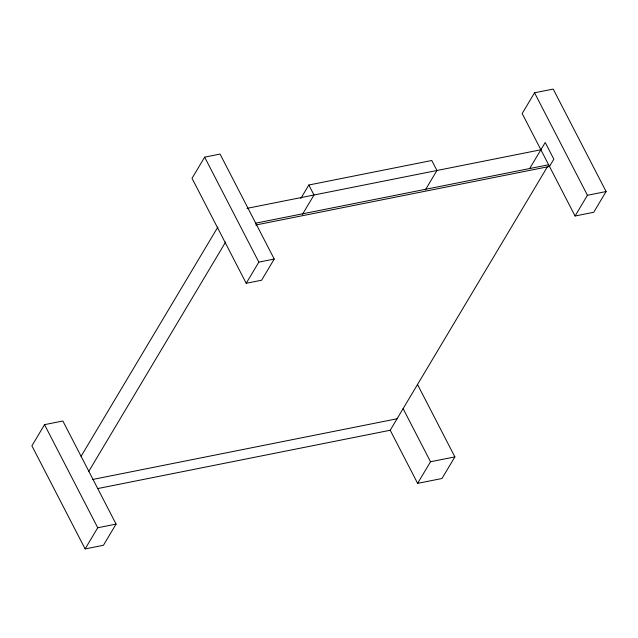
<?xml version="1.0" encoding="UTF-8"?>
<svg xmlns="http://www.w3.org/2000/svg" width="638" height="638" viewBox="0 0 638 638"><rect width="100%" height="100%" fill="white"/><g stroke="black" fill="none" stroke-linecap="round" stroke-linejoin="round"><path stroke-width="0.96" d="M44.532 424.653L31.9 445.818L85.117 548.919L103.444 545.267L116.076 524.101L62.867 421L44.532 424.653L97.742 527.754L85.117 548.919M204.654 157.147L192.03 178.313L246.212 283.288L261.596 280.226L274.228 259.052L220.046 154.077L204.654 157.147L258.837 262.122L246.212 283.288M81.082 456.306L217.925 226.976M88.826 471.299L225.661 241.969M300.777 198.522L308.84 185.004L431.782 160.497L436.942 170.49L425.355 189.917M302.404 214.432L314 195.005L308.84 185.004M534.548 92.797L522.179 113.524L575.069 216.003L593.731 212.279L606.1 191.552L553.21 89.081L534.548 92.797L587.438 195.276L575.069 216.003M529.652 168.591L545.227 142.489L553.84 159.173L549.493 166.446L255.71 225.023M97.399 488.628L390.217 430.251L547.603 166.478M390.217 430.251L417.627 483.357L430.522 461.752L454.886 456.896L417.459 384.379M454.886 456.896L441.998 478.5L417.627 483.357M246.994 208.363L540.888 149.77M255.814 223.141L548.624 164.763M587.438 195.276L606.1 191.552M258.837 262.122L274.228 259.052M92.534 479.497L397.059 418.783M97.742 527.754L116.076 524.101M403.112 408.639L430.522 461.752"/></g></svg>
